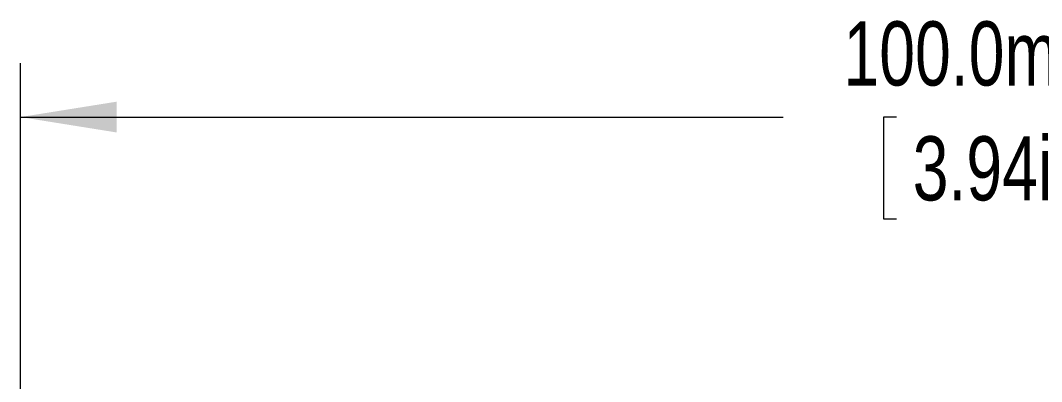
# Model space of a CAD drawing. Header units: millimetres. Extents: x 2 to 278, y 1 to 215.
# Drawn here: x 115.93 to 149.64, y 135.2 to 147.12 of the extents above; entities that cross this region are included whole.
import ezdxf

# ---------------------------------------------------------------- set-up
doc = ezdxf.new("R2010")
doc.units = ezdxf.units.MM
doc.styles.add('SLDTEXTSTYLE0', font='TXT', dxfattribs={"width": 0.75})
doc.dimstyles.new('SLDDIMSTYLE1', dxfattribs={"dimtxt": 2.116667, "dimasz": 3.175, "dimexe": 0, "dimexo": 0.0625, "dimgap": 0.529167, "dimtad": 0, "dimtih": 1, "dimtoh": 1, "dimdec": 1, "dimlfac": 1.5, "dimrnd": 1e-09, "dimzin": 4, "dimdsep": 46, "dimtxsty": 'SLDTEXTSTYLE0', "dimsah": 1, "dimcen": 0.09, "dimadec": 0, "dimazin": 1, "dimtfac": 1, "dimtdec": 1, "dimtofl": 0, "dimtmove": 0, "dimatfit": 3, "dimfxl": 1, "dimfrac": 2, "dimtolj": 1, "dimtzin": 12, "dimarcsym": 0})

# ---------------------------------------------------------------- blocks, each defined once
blk = doc.blocks.new('_D_3')
at = {"color": 7, "linetype": 'Continuous', "lineweight": 0}
for p, q in [((115.93, 111.199), (115.93, 145.707)), ((182.597, 105.696), (182.597, 145.707)), ((115.93, 143.929), (141.111, 143.929)), ((144.848, 143.929), (144.419, 143.929)), ((144.419, 143.929), (144.419, 140.566)), ((153.679, 143.929), (154.108, 143.929)), ((154.108, 143.929), (154.108, 140.566)), ((182.597, 143.929), (157.416, 143.929)), ((144.419, 140.566), (144.848, 140.566)), ((154.108, 140.566), (153.679, 140.566))]:
    blk.add_line(p, q, dxfattribs=at)
for points in [[(115.93, 143.929), (119.105, 143.421), (119.105, 144.437)], [(182.597, 143.929), (179.422, 144.437), (179.422, 143.421)]]:
    blk.add_solid(points, dxfattribs=at)
at = {"color": 7, "linetype": 'Continuous', "lineweight": 0, "char_height": 2.1167, "attachment_point": 1, "style": 'SLDTEXTSTYLE0'}
for s, insert in [('100.0mm', (143.1, 147.087)), ('3.94in', (145.385, 143.295))]:
    blk.add_mtext(s, dxfattribs=dict(at, insert=insert))

msp = doc.modelspace()

# ---------------------------------------------------------------- dimensions: what is measured, and where the dimension line sits
at = {"color": 7, "linetype": 'Continuous', "lineweight": 0}
dim = msp.add_linear_dim(base=(182.597, 143.929), p1=(115.93, 109.929), p2=(182.597, 104.426), dimstyle='SLDDIMSTYLE1', dxfattribs=at)
dim.commit()
dim.dimension.update_dxf_attribs({"geometry": '_D_3', "text_midpoint": (149.264, 143.929), "dimtype": 160})

doc.saveas('drawing.dxf')
